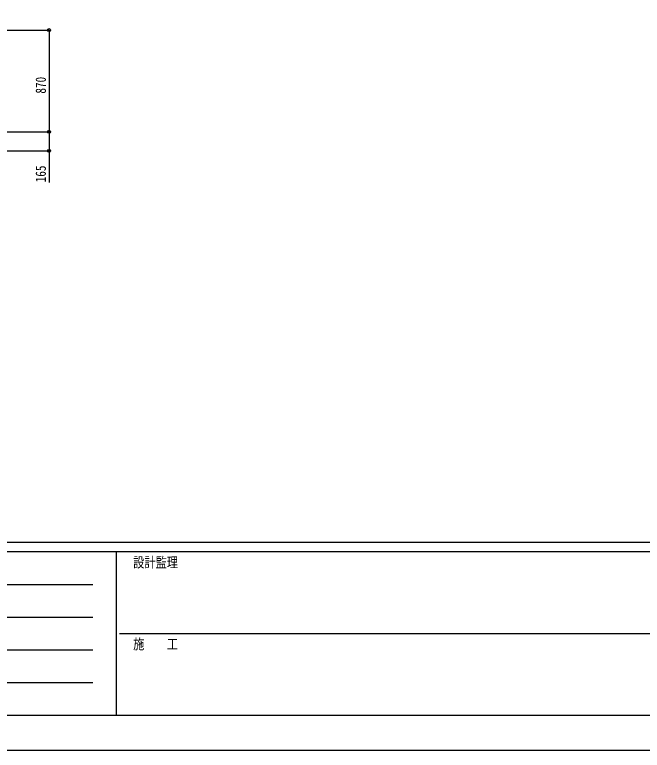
# Model space of a CAD drawing. Units: millimetres, scale not verified. Extents: x -16820 to 16820, y -11880 to 11880.
# Drawn here: x -6088 to -713, y -11880 to -5577 of the extents above; entities that cross this region are included whole.
import ezdxf
from ezdxf.enums import TextEntityAlignment as Align

# ---------------------------------------------------------------- set-up
doc = ezdxf.new("R2010")
doc.units = ezdxf.units.MM
doc.header["$LTSCALE"] = 50
doc.layers.add('0-5_YKK_D', color=6, linetype='Continuous')
doc.layers.add('0-6_YKK_ZWAK', color=7, linetype='Continuous')
doc.styles.add('ＭＳ ゴシック', font='')
doc.styles.get('ＭＳ ゴシック').set_extended_font_data('MS Gothic')

msp = doc.modelspace()

# ---------------------------------------------------------------- linework, layer by layer
at = {"layer": '0-5_YKK_D'}
for p, q in [((-7013.14, -5709), (-5793.14, -5709)), ((-5794.14, -5709), (-5794.14, -6579.49)), ((-6935.64, -6579.49), (-5793.14, -6579.49)), ((-6935.64, -6579.49), (-5793.14, -6579.49)), ((-6935.64, -6744.49), (-5793.14, -6744.49))]:
    msp.add_line(p, q, dxfattribs=at)
msp.add_lwpolyline([(-5794.14, -6579.49), (-5794.14, -6744.49), (-5794.14, -7013.69)], dxfattribs=at)
for centre in [(-5794.14, -5709), (-5794.14, -6579.49), (-5794.14, -6579.49), (-5794.14, -6744.49)]:
    msp.add_circle(centre, 12.5, dxfattribs=at)
at = {"layer": '0-6_YKK_ZWAK'}
for p, q in [((15580.08, -10100), (-15619.92, -10100)), ((-5219.92, -10180), (-15619.92, -10180)), ((-5219.92, -10180), (-5219.92, -11580)), ((-19.92, -10180), (-5219.92, -10180)), ((-15449.92, -10460), (-5419.92, -10460)), ((-15449.92, -10740), (-5419.92, -10740)), ((-5189.92, -10880), (-19.92, -10880)), ((-15449.92, -11020), (-5419.92, -11020)), ((-15449.92, -11300), (-5419.92, -11300)), ((-15619.92, -11580), (-5219.92, -11580)), ((-5219.92, -11580), (-19.92, -11580))]:
    msp.add_line(p, q, dxfattribs=at)
msp.add_lwpolyline([(-16820, -11880), (16820, -11880), (16820, 11880), (-16820, 11880)], close=True, dxfattribs=at)

# ---------------------------------------------------------------- texts
at = {"layer": '0-5_YKK_D', "style": 'ＭＳ ゴシック', "width": 0.8}
for s, p in [('870', (-5794.94, -6253.05)), ('165', (-5794.94, -7012.89))]:
    msp.add_text(s, height=87.98, rotation=90, dxfattribs=at).set_placement(p, align=Align.BOTTOM_LEFT)
at = {"layer": '0-6_YKK_ZWAK', "style": 'ＭＳ ゴシック', "width": 0.8}
for s, p in [('設計監理', (-5073.25, -10340)), ('施\u3000\u3000工', (-5073.25, -11040))]:
    msp.add_text(s, height=87.98, dxfattribs=at).set_placement(p, align=Align.BOTTOM_LEFT)

doc.saveas('drawing.dxf')
